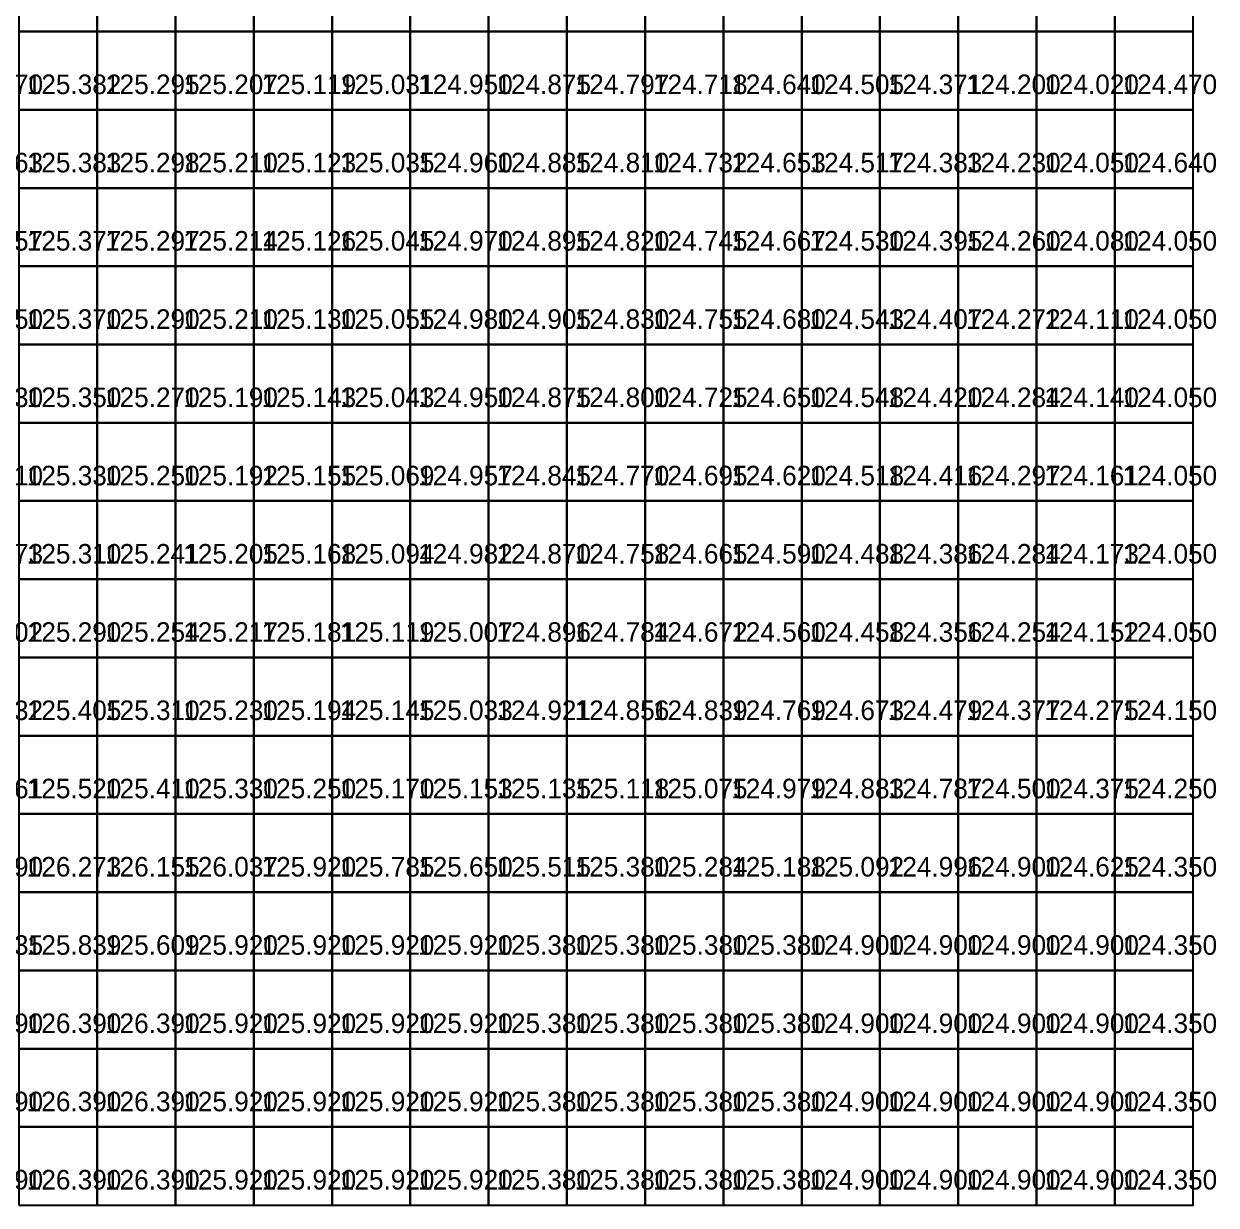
# Model space of a CAD drawing. Header units: metres. Extents: x 287857 to 287978, y 62957 to 63018.
# Drawn here: x 287962.99 to 287978.22, y 62956.83 to 62971.93 of the extents above; entities that cross this region are included whole.
import ezdxf

# ---------------------------------------------------------------- set-up
doc = ezdxf.new("R2010")
doc.units = ezdxf.units.M
for name, color, linetype, true_color in [('SURVEY-INTERP', 7, 'Continuous', 0x94a3b8), ('SURVEY-LEVEL-TXT', 7, 'Continuous', 0x4ade80), ('SURVEY-REAL', 7, 'Continuous', 0x4ade80)]:
    doc.layers.add(name, color=color, linetype=linetype, true_color=true_color)

msp = doc.modelspace()

# ---------------------------------------------------------------- linework, layer by layer
at = {"layer": 'SURVEY-INTERP'}
for points in [[(287962.925, 62971.831, 125.382), (287963.925, 62971.831, 125.382), (287963.925, 62972.831, 125.382), (287962.925, 62972.831, 125.382), (287962.925, 62971.831, 125.382)], [(287963.925, 62971.831, 125.293), (287964.925, 62971.831, 125.293), (287964.925, 62972.831, 125.293), (287963.925, 62972.831, 125.293), (287963.925, 62971.831, 125.293)], [(287964.925, 62971.831, 125.205), (287965.925, 62971.831, 125.205), (287965.925, 62972.831, 125.205), (287964.925, 62972.831, 125.205), (287964.925, 62971.831, 125.205)], [(287965.925, 62971.831, 125.117), (287966.925, 62971.831, 125.117), (287966.925, 62972.831, 125.117), (287965.925, 62972.831, 125.117), (287965.925, 62971.831, 125.117)], [(287966.925, 62971.831, 125.028), (287967.925, 62971.831, 125.028), (287967.925, 62972.831, 125.028), (287966.925, 62972.831, 125.028), (287966.925, 62971.831, 125.028)], [(287968.925, 62971.831, 124.865), (287969.925, 62971.831, 124.865), (287969.925, 62972.831, 124.865), (287968.925, 62972.831, 124.865), (287968.925, 62971.831, 124.865)], [(287969.925, 62971.831, 124.79), (287970.925, 62971.831, 124.79), (287970.925, 62972.831, 124.79), (287969.925, 62972.831, 124.79), (287969.925, 62971.831, 124.79)], [(287970.925, 62971.831, 124.701), (287971.925, 62971.831, 124.701), (287971.925, 62972.831, 124.701), (287970.925, 62972.831, 124.701), (287970.925, 62971.831, 124.701)], [(287971.925, 62971.831, 124.613), (287972.925, 62971.831, 124.613), (287972.925, 62972.831, 124.613), (287971.925, 62972.831, 124.613), (287971.925, 62971.831, 124.613)], [(287972.925, 62971.831, 124.494), (287973.925, 62971.831, 124.494), (287973.925, 62972.831, 124.494), (287972.925, 62972.831, 124.494), (287972.925, 62971.831, 124.494)], [(287973.925, 62971.831, 124.35), (287974.925, 62971.831, 124.35), (287974.925, 62972.831, 124.35), (287973.925, 62972.831, 124.35), (287973.925, 62971.831, 124.35)], [(287974.925, 62971.831, 124.17), (287975.925, 62971.831, 124.17), (287975.925, 62972.831, 124.17), (287974.925, 62972.831, 124.17), (287974.925, 62971.831, 124.17)], [(287975.925, 62971.831, 123.99), (287976.925, 62971.831, 123.99), (287976.925, 62972.831, 123.99), (287975.925, 62972.831, 123.99), (287975.925, 62971.831, 123.99)], [(287976.925, 62971.831, 124.47), (287977.925, 62971.831, 124.47), (287977.925, 62972.831, 124.47), (287976.925, 62972.831, 124.47), (287976.925, 62971.831, 124.47)], [(287962.925, 62970.831, 125.382), (287963.925, 62970.831, 125.382), (287963.925, 62971.831, 125.382), (287962.925, 62971.831, 125.382), (287962.925, 62970.831, 125.382)], [(287963.925, 62970.831, 125.295), (287964.925, 62970.831, 125.295), (287964.925, 62971.831, 125.295), (287963.925, 62971.831, 125.295), (287963.925, 62970.831, 125.295)], [(287964.925, 62970.831, 125.207), (287965.925, 62970.831, 125.207), (287965.925, 62971.831, 125.207), (287964.925, 62971.831, 125.207), (287964.925, 62970.831, 125.207)], [(287965.925, 62970.831, 125.119), (287966.925, 62970.831, 125.119), (287966.925, 62971.831, 125.119), (287965.925, 62971.831, 125.119), (287965.925, 62970.831, 125.119)], [(287966.925, 62970.831, 125.031), (287967.925, 62970.831, 125.031), (287967.925, 62971.831, 125.031), (287966.925, 62971.831, 125.031), (287966.925, 62970.831, 125.031)], [(287967.925, 62970.831, 124.95), (287968.925, 62970.831, 124.95), (287968.925, 62971.831, 124.95), (287967.925, 62971.831, 124.95), (287967.925, 62970.831, 124.95)], [(287968.925, 62970.831, 124.875), (287969.925, 62970.831, 124.875), (287969.925, 62971.831, 124.875), (287968.925, 62971.831, 124.875), (287968.925, 62970.831, 124.875)], [(287969.925, 62970.831, 124.797), (287970.925, 62970.831, 124.797), (287970.925, 62971.831, 124.797), (287969.925, 62971.831, 124.797), (287969.925, 62970.831, 124.797)], [(287970.925, 62970.831, 124.718), (287971.925, 62970.831, 124.718), (287971.925, 62971.831, 124.718), (287970.925, 62971.831, 124.718), (287970.925, 62970.831, 124.718)], [(287972.925, 62970.831, 124.505), (287973.925, 62970.831, 124.505), (287973.925, 62971.831, 124.505), (287972.925, 62971.831, 124.505), (287972.925, 62970.831, 124.505)], [(287973.925, 62970.831, 124.371), (287974.925, 62970.831, 124.371), (287974.925, 62971.831, 124.371), (287973.925, 62971.831, 124.371), (287973.925, 62970.831, 124.371)], [(287974.925, 62970.831, 124.2), (287975.925, 62970.831, 124.2), (287975.925, 62971.831, 124.2), (287974.925, 62971.831, 124.2), (287974.925, 62970.831, 124.2)], [(287975.925, 62970.831, 124.02), (287976.925, 62970.831, 124.02), (287976.925, 62971.831, 124.02), (287975.925, 62971.831, 124.02), (287975.925, 62970.831, 124.02)], [(287976.925, 62970.831, 124.47), (287977.925, 62970.831, 124.47), (287977.925, 62971.831, 124.47), (287976.925, 62971.831, 124.47), (287976.925, 62970.831, 124.47)], [(287962.925, 62969.831, 125.383), (287963.925, 62969.831, 125.383), (287963.925, 62970.831, 125.383), (287962.925, 62970.831, 125.383), (287962.925, 62969.831, 125.383)], [(287963.925, 62969.831, 125.298), (287964.925, 62969.831, 125.298), (287964.925, 62970.831, 125.298), (287963.925, 62970.831, 125.298), (287963.925, 62969.831, 125.298)], [(287964.925, 62969.831, 125.21), (287965.925, 62969.831, 125.21), (287965.925, 62970.831, 125.21), (287964.925, 62970.831, 125.21), (287964.925, 62969.831, 125.21)], [(287965.925, 62969.831, 125.123), (287966.925, 62969.831, 125.123), (287966.925, 62970.831, 125.123), (287965.925, 62970.831, 125.123), (287965.925, 62969.831, 125.123)], [(287966.925, 62969.831, 125.035), (287967.925, 62969.831, 125.035), (287967.925, 62970.831, 125.035), (287966.925, 62970.831, 125.035), (287966.925, 62969.831, 125.035)], [(287967.925, 62969.831, 124.96), (287968.925, 62969.831, 124.96), (287968.925, 62970.831, 124.96), (287967.925, 62970.831, 124.96), (287967.925, 62969.831, 124.96)], [(287968.925, 62969.831, 124.885), (287969.925, 62969.831, 124.885), (287969.925, 62970.831, 124.885), (287968.925, 62970.831, 124.885), (287968.925, 62969.831, 124.885)], [(287969.925, 62969.831, 124.81), (287970.925, 62969.831, 124.81), (287970.925, 62970.831, 124.81), (287969.925, 62970.831, 124.81), (287969.925, 62969.831, 124.81)], [(287970.925, 62969.831, 124.732), (287971.925, 62969.831, 124.732), (287971.925, 62970.831, 124.732), (287970.925, 62970.831, 124.732), (287970.925, 62969.831, 124.732)], [(287971.925, 62969.831, 124.653), (287972.925, 62969.831, 124.653), (287972.925, 62970.831, 124.653), (287971.925, 62970.831, 124.653), (287971.925, 62969.831, 124.653)], [(287972.925, 62969.831, 124.517), (287973.925, 62969.831, 124.517), (287973.925, 62970.831, 124.517), (287972.925, 62970.831, 124.517), (287972.925, 62969.831, 124.517)], [(287973.925, 62969.831, 124.383), (287974.925, 62969.831, 124.383), (287974.925, 62970.831, 124.383), (287973.925, 62970.831, 124.383), (287973.925, 62969.831, 124.383)], [(287974.925, 62969.831, 124.23), (287975.925, 62969.831, 124.23), (287975.925, 62970.831, 124.23), (287974.925, 62970.831, 124.23), (287974.925, 62969.831, 124.23)], [(287975.925, 62969.831, 124.05), (287976.925, 62969.831, 124.05), (287976.925, 62970.831, 124.05), (287975.925, 62970.831, 124.05), (287975.925, 62969.831, 124.05)], [(287976.925, 62969.831, 124.64), (287977.925, 62969.831, 124.64), (287977.925, 62970.831, 124.64), (287976.925, 62970.831, 124.64), (287976.925, 62969.831, 124.64)], [(287962.925, 62968.831, 125.377), (287963.925, 62968.831, 125.377), (287963.925, 62969.831, 125.377), (287962.925, 62969.831, 125.377), (287962.925, 62968.831, 125.377)], [(287963.925, 62968.831, 125.297), (287964.925, 62968.831, 125.297), (287964.925, 62969.831, 125.297), (287963.925, 62969.831, 125.297), (287963.925, 62968.831, 125.297)], [(287964.925, 62968.831, 125.214), (287965.925, 62968.831, 125.214), (287965.925, 62969.831, 125.214), (287964.925, 62969.831, 125.214), (287964.925, 62968.831, 125.214)], [(287965.925, 62968.831, 125.126), (287966.925, 62968.831, 125.126), (287966.925, 62969.831, 125.126), (287965.925, 62969.831, 125.126), (287965.925, 62968.831, 125.126)], [(287966.925, 62968.831, 125.045), (287967.925, 62968.831, 125.045), (287967.925, 62969.831, 125.045), (287966.925, 62969.831, 125.045), (287966.925, 62968.831, 125.045)], [(287967.925, 62968.831, 124.97), (287968.925, 62968.831, 124.97), (287968.925, 62969.831, 124.97), (287967.925, 62969.831, 124.97), (287967.925, 62968.831, 124.97)], [(287968.925, 62968.831, 124.895), (287969.925, 62968.831, 124.895), (287969.925, 62969.831, 124.895), (287968.925, 62969.831, 124.895), (287968.925, 62968.831, 124.895)], [(287969.925, 62968.831, 124.82), (287970.925, 62968.831, 124.82), (287970.925, 62969.831, 124.82), (287969.925, 62969.831, 124.82), (287969.925, 62968.831, 124.82)], [(287970.925, 62968.831, 124.745), (287971.925, 62968.831, 124.745), (287971.925, 62969.831, 124.745), (287970.925, 62969.831, 124.745), (287970.925, 62968.831, 124.745)], [(287971.925, 62968.831, 124.667), (287972.925, 62968.831, 124.667), (287972.925, 62969.831, 124.667), (287971.925, 62969.831, 124.667), (287971.925, 62968.831, 124.667)], [(287972.925, 62968.831, 124.53), (287973.925, 62968.831, 124.53), (287973.925, 62969.831, 124.53), (287972.925, 62969.831, 124.53), (287972.925, 62968.831, 124.53)], [(287973.925, 62968.831, 124.395), (287974.925, 62968.831, 124.395), (287974.925, 62969.831, 124.395), (287973.925, 62969.831, 124.395), (287973.925, 62968.831, 124.395)], [(287974.925, 62968.831, 124.26), (287975.925, 62968.831, 124.26), (287975.925, 62969.831, 124.26), (287974.925, 62969.831, 124.26), (287974.925, 62968.831, 124.26)], [(287975.925, 62968.831, 124.08), (287976.925, 62968.831, 124.08), (287976.925, 62969.831, 124.08), (287975.925, 62969.831, 124.08), (287975.925, 62968.831, 124.08)], [(287976.925, 62968.831, 124.05), (287977.925, 62968.831, 124.05), (287977.925, 62969.831, 124.05), (287976.925, 62969.831, 124.05), (287976.925, 62968.831, 124.05)], [(287962.925, 62967.831, 125.37), (287963.925, 62967.831, 125.37), (287963.925, 62968.831, 125.37), (287962.925, 62968.831, 125.37), (287962.925, 62967.831, 125.37)], [(287963.925, 62967.831, 125.29), (287964.925, 62967.831, 125.29), (287964.925, 62968.831, 125.29), (287963.925, 62968.831, 125.29), (287963.925, 62967.831, 125.29)], [(287964.925, 62967.831, 125.21), (287965.925, 62967.831, 125.21), (287965.925, 62968.831, 125.21), (287964.925, 62968.831, 125.21), (287964.925, 62967.831, 125.21)], [(287966.925, 62967.831, 125.055), (287967.925, 62967.831, 125.055), (287967.925, 62968.831, 125.055), (287966.925, 62968.831, 125.055), (287966.925, 62967.831, 125.055)], [(287967.925, 62967.831, 124.98), (287968.925, 62967.831, 124.98), (287968.925, 62968.831, 124.98), (287967.925, 62968.831, 124.98), (287967.925, 62967.831, 124.98)], [(287968.925, 62967.831, 124.905), (287969.925, 62967.831, 124.905), (287969.925, 62968.831, 124.905), (287968.925, 62968.831, 124.905), (287968.925, 62967.831, 124.905)], [(287969.925, 62967.831, 124.83), (287970.925, 62967.831, 124.83), (287970.925, 62968.831, 124.83), (287969.925, 62968.831, 124.83), (287969.925, 62967.831, 124.83)], [(287970.925, 62967.831, 124.755), (287971.925, 62967.831, 124.755), (287971.925, 62968.831, 124.755), (287970.925, 62968.831, 124.755), (287970.925, 62967.831, 124.755)], [(287972.925, 62967.831, 124.543), (287973.925, 62967.831, 124.543), (287973.925, 62968.831, 124.543), (287972.925, 62968.831, 124.543), (287972.925, 62967.831, 124.543)], [(287973.925, 62967.831, 124.407), (287974.925, 62967.831, 124.407), (287974.925, 62968.831, 124.407), (287973.925, 62968.831, 124.407), (287973.925, 62967.831, 124.407)], [(287974.925, 62967.831, 124.272), (287975.925, 62967.831, 124.272), (287975.925, 62968.831, 124.272), (287974.925, 62968.831, 124.272), (287974.925, 62967.831, 124.272)], [(287975.925, 62967.831, 124.11), (287976.925, 62967.831, 124.11), (287976.925, 62968.831, 124.11), (287975.925, 62968.831, 124.11), (287975.925, 62967.831, 124.11)], [(287976.925, 62967.831, 124.05), (287977.925, 62967.831, 124.05), (287977.925, 62968.831, 124.05), (287976.925, 62968.831, 124.05), (287976.925, 62967.831, 124.05)], [(287962.925, 62966.831, 125.35), (287963.925, 62966.831, 125.35), (287963.925, 62967.831, 125.35), (287962.925, 62967.831, 125.35), (287962.925, 62966.831, 125.35)], [(287963.925, 62966.831, 125.27), (287964.925, 62966.831, 125.27), (287964.925, 62967.831, 125.27), (287963.925, 62967.831, 125.27), (287963.925, 62966.831, 125.27)], [(287964.925, 62966.831, 125.19), (287965.925, 62966.831, 125.19), (287965.925, 62967.831, 125.19), (287964.925, 62967.831, 125.19), (287964.925, 62966.831, 125.19)], [(287965.925, 62966.831, 125.143), (287966.925, 62966.831, 125.143), (287966.925, 62967.831, 125.143), (287965.925, 62967.831, 125.143), (287965.925, 62966.831, 125.143)], [(287966.925, 62966.831, 125.043), (287967.925, 62966.831, 125.043), (287967.925, 62967.831, 125.043), (287966.925, 62967.831, 125.043), (287966.925, 62966.831, 125.043)], [(287967.925, 62966.831, 124.95), (287968.925, 62966.831, 124.95), (287968.925, 62967.831, 124.95), (287967.925, 62967.831, 124.95), (287967.925, 62966.831, 124.95)], [(287968.925, 62966.831, 124.875), (287969.925, 62966.831, 124.875), (287969.925, 62967.831, 124.875), (287968.925, 62967.831, 124.875), (287968.925, 62966.831, 124.875)], [(287969.925, 62966.831, 124.8), (287970.925, 62966.831, 124.8), (287970.925, 62967.831, 124.8), (287969.925, 62967.831, 124.8), (287969.925, 62966.831, 124.8)], [(287970.925, 62966.831, 124.725), (287971.925, 62966.831, 124.725), (287971.925, 62967.831, 124.725), (287970.925, 62967.831, 124.725), (287970.925, 62966.831, 124.725)], [(287971.925, 62966.831, 124.65), (287972.925, 62966.831, 124.65), (287972.925, 62967.831, 124.65), (287971.925, 62967.831, 124.65), (287971.925, 62966.831, 124.65)], [(287972.925, 62966.831, 124.548), (287973.925, 62966.831, 124.548), (287973.925, 62967.831, 124.548), (287972.925, 62967.831, 124.548), (287972.925, 62966.831, 124.548)], [(287973.925, 62966.831, 124.42), (287974.925, 62966.831, 124.42), (287974.925, 62967.831, 124.42), (287973.925, 62967.831, 124.42), (287973.925, 62966.831, 124.42)], [(287974.925, 62966.831, 124.284), (287975.925, 62966.831, 124.284), (287975.925, 62967.831, 124.284), (287974.925, 62967.831, 124.284), (287974.925, 62966.831, 124.284)], [(287975.925, 62966.831, 124.14), (287976.925, 62966.831, 124.14), (287976.925, 62967.831, 124.14), (287975.925, 62967.831, 124.14), (287975.925, 62966.831, 124.14)], [(287976.925, 62966.831, 124.05), (287977.925, 62966.831, 124.05), (287977.925, 62967.831, 124.05), (287976.925, 62967.831, 124.05), (287976.925, 62966.831, 124.05)], [(287962.925, 62965.831, 125.33), (287963.925, 62965.831, 125.33), (287963.925, 62966.831, 125.33), (287962.925, 62966.831, 125.33), (287962.925, 62965.831, 125.33)], [(287963.925, 62965.831, 125.25), (287964.925, 62965.831, 125.25), (287964.925, 62966.831, 125.25), (287963.925, 62966.831, 125.25), (287963.925, 62965.831, 125.25)], [(287964.925, 62965.831, 125.192), (287965.925, 62965.831, 125.192), (287965.925, 62966.831, 125.192), (287964.925, 62966.831, 125.192), (287964.925, 62965.831, 125.192)], [(287965.925, 62965.831, 125.155), (287966.925, 62965.831, 125.155), (287966.925, 62966.831, 125.155), (287965.925, 62966.831, 125.155), (287965.925, 62965.831, 125.155)], [(287966.925, 62965.831, 125.069), (287967.925, 62965.831, 125.069), (287967.925, 62966.831, 125.069), (287966.925, 62966.831, 125.069), (287966.925, 62965.831, 125.069)], [(287967.925, 62965.831, 124.957), (287968.925, 62965.831, 124.957), (287968.925, 62966.831, 124.957), (287967.925, 62966.831, 124.957), (287967.925, 62965.831, 124.957)], [(287968.925, 62965.831, 124.845), (287969.925, 62965.831, 124.845), (287969.925, 62966.831, 124.845), (287968.925, 62966.831, 124.845), (287968.925, 62965.831, 124.845)], [(287969.925, 62965.831, 124.77), (287970.925, 62965.831, 124.77), (287970.925, 62966.831, 124.77), (287969.925, 62966.831, 124.77), (287969.925, 62965.831, 124.77)], [(287970.925, 62965.831, 124.695), (287971.925, 62965.831, 124.695), (287971.925, 62966.831, 124.695), (287970.925, 62966.831, 124.695), (287970.925, 62965.831, 124.695)], [(287971.925, 62965.831, 124.62), (287972.925, 62965.831, 124.62), (287972.925, 62966.831, 124.62), (287971.925, 62966.831, 124.62), (287971.925, 62965.831, 124.62)], [(287972.925, 62965.831, 124.518), (287973.925, 62965.831, 124.518), (287973.925, 62966.831, 124.518), (287972.925, 62966.831, 124.518), (287972.925, 62965.831, 124.518)], [(287973.925, 62965.831, 124.416), (287974.925, 62965.831, 124.416), (287974.925, 62966.831, 124.416), (287973.925, 62966.831, 124.416), (287973.925, 62965.831, 124.416)], [(287974.925, 62965.831, 124.297), (287975.925, 62965.831, 124.297), (287975.925, 62966.831, 124.297), (287974.925, 62966.831, 124.297), (287974.925, 62965.831, 124.297)], [(287975.925, 62965.831, 124.161), (287976.925, 62965.831, 124.161), (287976.925, 62966.831, 124.161), (287975.925, 62966.831, 124.161), (287975.925, 62965.831, 124.161)], [(287976.925, 62965.831, 124.05), (287977.925, 62965.831, 124.05), (287977.925, 62966.831, 124.05), (287976.925, 62966.831, 124.05), (287976.925, 62965.831, 124.05)], [(287962.925, 62964.831, 125.31), (287963.925, 62964.831, 125.31), (287963.925, 62965.831, 125.31), (287962.925, 62965.831, 125.31), (287962.925, 62964.831, 125.31)], [(287963.925, 62964.831, 125.241), (287964.925, 62964.831, 125.241), (287964.925, 62965.831, 125.241), (287963.925, 62965.831, 125.241), (287963.925, 62964.831, 125.241)], [(287964.925, 62964.831, 125.205), (287965.925, 62964.831, 125.205), (287965.925, 62965.831, 125.205), (287964.925, 62965.831, 125.205), (287964.925, 62964.831, 125.205)], [(287965.925, 62964.831, 125.168), (287966.925, 62964.831, 125.168), (287966.925, 62965.831, 125.168), (287965.925, 62965.831, 125.168), (287965.925, 62964.831, 125.168)], [(287966.925, 62964.831, 125.094), (287967.925, 62964.831, 125.094), (287967.925, 62965.831, 125.094), (287966.925, 62965.831, 125.094), (287966.925, 62964.831, 125.094)], [(287967.925, 62964.831, 124.982), (287968.925, 62964.831, 124.982), (287968.925, 62965.831, 124.982), (287967.925, 62965.831, 124.982), (287967.925, 62964.831, 124.982)], [(287968.925, 62964.831, 124.87), (287969.925, 62964.831, 124.87), (287969.925, 62965.831, 124.87), (287968.925, 62965.831, 124.87), (287968.925, 62964.831, 124.87)], [(287969.925, 62964.831, 124.758), (287970.925, 62964.831, 124.758), (287970.925, 62965.831, 124.758), (287969.925, 62965.831, 124.758), (287969.925, 62964.831, 124.758)], [(287970.925, 62964.831, 124.665), (287971.925, 62964.831, 124.665), (287971.925, 62965.831, 124.665), (287970.925, 62965.831, 124.665), (287970.925, 62964.831, 124.665)], [(287971.925, 62964.831, 124.59), (287972.925, 62964.831, 124.59), (287972.925, 62965.831, 124.59), (287971.925, 62965.831, 124.59), (287971.925, 62964.831, 124.59)], [(287972.925, 62964.831, 124.488), (287973.925, 62964.831, 124.488), (287973.925, 62965.831, 124.488), (287972.925, 62965.831, 124.488), (287972.925, 62964.831, 124.488)], [(287973.925, 62964.831, 124.386), (287974.925, 62964.831, 124.386), (287974.925, 62965.831, 124.386), (287973.925, 62965.831, 124.386), (287973.925, 62964.831, 124.386)], [(287974.925, 62964.831, 124.284), (287975.925, 62964.831, 124.284), (287975.925, 62965.831, 124.284), (287974.925, 62965.831, 124.284), (287974.925, 62964.831, 124.284)], [(287975.925, 62964.831, 124.173), (287976.925, 62964.831, 124.173), (287976.925, 62965.831, 124.173), (287975.925, 62965.831, 124.173), (287975.925, 62964.831, 124.173)], [(287976.925, 62964.831, 124.05), (287977.925, 62964.831, 124.05), (287977.925, 62965.831, 124.05), (287976.925, 62965.831, 124.05), (287976.925, 62964.831, 124.05)], [(287963.925, 62963.831, 125.254), (287964.925, 62963.831, 125.254), (287964.925, 62964.831, 125.254), (287963.925, 62964.831, 125.254), (287963.925, 62963.831, 125.254)], [(287964.925, 62963.831, 125.217), (287965.925, 62963.831, 125.217), (287965.925, 62964.831, 125.217), (287964.925, 62964.831, 125.217), (287964.925, 62963.831, 125.217)], [(287965.925, 62963.831, 125.181), (287966.925, 62963.831, 125.181), (287966.925, 62964.831, 125.181), (287965.925, 62964.831, 125.181), (287965.925, 62963.831, 125.181)], [(287966.925, 62963.831, 125.119), (287967.925, 62963.831, 125.119), (287967.925, 62964.831, 125.119), (287966.925, 62964.831, 125.119), (287966.925, 62963.831, 125.119)], [(287967.925, 62963.831, 125.007), (287968.925, 62963.831, 125.007), (287968.925, 62964.831, 125.007), (287967.925, 62964.831, 125.007), (287967.925, 62963.831, 125.007)], [(287968.925, 62963.831, 124.896), (287969.925, 62963.831, 124.896), (287969.925, 62964.831, 124.896), (287968.925, 62964.831, 124.896), (287968.925, 62963.831, 124.896)], [(287969.925, 62963.831, 124.784), (287970.925, 62963.831, 124.784), (287970.925, 62964.831, 124.784), (287969.925, 62964.831, 124.784), (287969.925, 62963.831, 124.784)], [(287970.925, 62963.831, 124.672), (287971.925, 62963.831, 124.672), (287971.925, 62964.831, 124.672), (287970.925, 62964.831, 124.672), (287970.925, 62963.831, 124.672)], [(287972.925, 62963.831, 124.458), (287973.925, 62963.831, 124.458), (287973.925, 62964.831, 124.458), (287972.925, 62964.831, 124.458), (287972.925, 62963.831, 124.458)], [(287973.925, 62963.831, 124.356), (287974.925, 62963.831, 124.356), (287974.925, 62964.831, 124.356), (287973.925, 62964.831, 124.356), (287973.925, 62963.831, 124.356)], [(287974.925, 62963.831, 124.254), (287975.925, 62963.831, 124.254), (287975.925, 62964.831, 124.254), (287974.925, 62964.831, 124.254), (287974.925, 62963.831, 124.254)], [(287975.925, 62963.831, 124.152), (287976.925, 62963.831, 124.152), (287976.925, 62964.831, 124.152), (287975.925, 62964.831, 124.152), (287975.925, 62963.831, 124.152)], [(287962.925, 62962.831, 125.405), (287963.925, 62962.831, 125.405), (287963.925, 62963.831, 125.405), (287962.925, 62963.831, 125.405), (287962.925, 62962.831, 125.405)], [(287963.925, 62962.831, 125.31), (287964.925, 62962.831, 125.31), (287964.925, 62963.831, 125.31), (287963.925, 62963.831, 125.31), (287963.925, 62962.831, 125.31)], [(287964.925, 62962.831, 125.23), (287965.925, 62962.831, 125.23), (287965.925, 62963.831, 125.23), (287964.925, 62963.831, 125.23), (287964.925, 62962.831, 125.23)], [(287965.925, 62962.831, 125.194), (287966.925, 62962.831, 125.194), (287966.925, 62963.831, 125.194), (287965.925, 62963.831, 125.194), (287965.925, 62962.831, 125.194)], [(287966.925, 62962.831, 125.145), (287967.925, 62962.831, 125.145), (287967.925, 62963.831, 125.145), (287966.925, 62963.831, 125.145), (287966.925, 62962.831, 125.145)], [(287967.925, 62962.831, 125.033), (287968.925, 62962.831, 125.033), (287968.925, 62963.831, 125.033), (287967.925, 62963.831, 125.033), (287967.925, 62962.831, 125.033)], [(287968.925, 62962.831, 124.921), (287969.925, 62962.831, 124.921), (287969.925, 62963.831, 124.921), (287968.925, 62963.831, 124.921), (287968.925, 62962.831, 124.921)], [(287969.925, 62962.831, 124.856), (287970.925, 62962.831, 124.856), (287970.925, 62963.831, 124.856), (287969.925, 62963.831, 124.856), (287969.925, 62962.831, 124.856)], [(287970.925, 62962.831, 124.839), (287971.925, 62962.831, 124.839), (287971.925, 62963.831, 124.839), (287970.925, 62963.831, 124.839), (287970.925, 62962.831, 124.839)], [(287971.925, 62962.831, 124.769), (287972.925, 62962.831, 124.769), (287972.925, 62963.831, 124.769), (287971.925, 62963.831, 124.769), (287971.925, 62962.831, 124.769)], [(287972.925, 62962.831, 124.673), (287973.925, 62962.831, 124.673), (287973.925, 62963.831, 124.673), (287972.925, 62963.831, 124.673), (287972.925, 62962.831, 124.673)], [(287973.925, 62962.831, 124.479), (287974.925, 62962.831, 124.479), (287974.925, 62963.831, 124.479), (287973.925, 62963.831, 124.479), (287973.925, 62962.831, 124.479)], [(287974.925, 62962.831, 124.377), (287975.925, 62962.831, 124.377), (287975.925, 62963.831, 124.377), (287974.925, 62963.831, 124.377), (287974.925, 62962.831, 124.377)], [(287975.925, 62962.831, 124.275), (287976.925, 62962.831, 124.275), (287976.925, 62963.831, 124.275), (287975.925, 62963.831, 124.275), (287975.925, 62962.831, 124.275)], [(287976.925, 62962.831, 124.15), (287977.925, 62962.831, 124.15), (287977.925, 62963.831, 124.15), (287976.925, 62963.831, 124.15), (287976.925, 62962.831, 124.15)], [(287964.925, 62961.831, 125.33), (287965.925, 62961.831, 125.33), (287965.925, 62962.831, 125.33), (287964.925, 62962.831, 125.33), (287964.925, 62961.831, 125.33)], [(287965.925, 62961.831, 125.25), (287966.925, 62961.831, 125.25), (287966.925, 62962.831, 125.25), (287965.925, 62962.831, 125.25), (287965.925, 62961.831, 125.25)], [(287967.925, 62961.831, 125.153), (287968.925, 62961.831, 125.153), (287968.925, 62962.831, 125.153), (287967.925, 62962.831, 125.153), (287967.925, 62961.831, 125.153)], [(287968.925, 62961.831, 125.135), (287969.925, 62961.831, 125.135), (287969.925, 62962.831, 125.135), (287968.925, 62962.831, 125.135), (287968.925, 62961.831, 125.135)], [(287969.925, 62961.831, 125.118), (287970.925, 62961.831, 125.118), (287970.925, 62962.831, 125.118), (287969.925, 62962.831, 125.118), (287969.925, 62961.831, 125.118)], [(287970.925, 62961.831, 125.075), (287971.925, 62961.831, 125.075), (287971.925, 62962.831, 125.075), (287970.925, 62962.831, 125.075), (287970.925, 62961.831, 125.075)], [(287971.925, 62961.831, 124.979), (287972.925, 62961.831, 124.979), (287972.925, 62962.831, 124.979), (287971.925, 62962.831, 124.979), (287971.925, 62961.831, 124.979)], [(287972.925, 62961.831, 124.883), (287973.925, 62961.831, 124.883), (287973.925, 62962.831, 124.883), (287972.925, 62962.831, 124.883), (287972.925, 62961.831, 124.883)], [(287973.925, 62961.831, 124.787), (287974.925, 62961.831, 124.787), (287974.925, 62962.831, 124.787), (287973.925, 62962.831, 124.787), (287973.925, 62961.831, 124.787)], [(287975.925, 62961.831, 124.375), (287976.925, 62961.831, 124.375), (287976.925, 62962.831, 124.375), (287975.925, 62962.831, 124.375), (287975.925, 62961.831, 124.375)], [(287976.925, 62961.831, 124.25), (287977.925, 62961.831, 124.25), (287977.925, 62962.831, 124.25), (287976.925, 62962.831, 124.25), (287976.925, 62961.831, 124.25)], [(287962.925, 62960.831, 126.273), (287963.925, 62960.831, 126.273), (287963.925, 62961.831, 126.273), (287962.925, 62961.831, 126.273), (287962.925, 62960.831, 126.273)], [(287963.925, 62960.831, 126.155), (287964.925, 62960.831, 126.155), (287964.925, 62961.831, 126.155), (287963.925, 62961.831, 126.155), (287963.925, 62960.831, 126.155)], [(287964.925, 62960.831, 126.037), (287965.925, 62960.831, 126.037), (287965.925, 62961.831, 126.037), (287964.925, 62961.831, 126.037), (287964.925, 62960.831, 126.037)], [(287966.925, 62960.831, 125.785), (287967.925, 62960.831, 125.785), (287967.925, 62961.831, 125.785), (287966.925, 62961.831, 125.785), (287966.925, 62960.831, 125.785)], [(287967.925, 62960.831, 125.65), (287968.925, 62960.831, 125.65), (287968.925, 62961.831, 125.65), (287967.925, 62961.831, 125.65), (287967.925, 62960.831, 125.65)], [(287968.925, 62960.831, 125.515), (287969.925, 62960.831, 125.515), (287969.925, 62961.831, 125.515), (287968.925, 62961.831, 125.515), (287968.925, 62960.831, 125.515)], [(287970.925, 62960.831, 125.284), (287971.925, 62960.831, 125.284), (287971.925, 62961.831, 125.284), (287970.925, 62961.831, 125.284), (287970.925, 62960.831, 125.284)], [(287971.925, 62960.831, 125.188), (287972.925, 62960.831, 125.188), (287972.925, 62961.831, 125.188), (287971.925, 62961.831, 125.188), (287971.925, 62960.831, 125.188)], [(287972.925, 62960.831, 125.092), (287973.925, 62960.831, 125.092), (287973.925, 62961.831, 125.092), (287972.925, 62961.831, 125.092), (287972.925, 62960.831, 125.092)], [(287973.925, 62960.831, 124.996), (287974.925, 62960.831, 124.996), (287974.925, 62961.831, 124.996), (287973.925, 62961.831, 124.996), (287973.925, 62960.831, 124.996)], [(287975.925, 62960.831, 124.625), (287976.925, 62960.831, 124.625), (287976.925, 62961.831, 124.625), (287975.925, 62961.831, 124.625), (287975.925, 62960.831, 124.625)], [(287962.925, 62959.831, 125.839), (287963.925, 62959.831, 125.839), (287963.925, 62960.831, 125.839), (287962.925, 62960.831, 125.839), (287962.925, 62959.831, 125.839)], [(287963.925, 62959.831, 125.609), (287964.925, 62959.831, 125.609), (287964.925, 62960.831, 125.609), (287963.925, 62960.831, 125.609), (287963.925, 62959.831, 125.609)], [(287964.925, 62959.831, 125.92), (287965.925, 62959.831, 125.92), (287965.925, 62960.831, 125.92), (287964.925, 62960.831, 125.92), (287964.925, 62959.831, 125.92)], [(287965.925, 62959.831, 125.92), (287966.925, 62959.831, 125.92), (287966.925, 62960.831, 125.92), (287965.925, 62960.831, 125.92), (287965.925, 62959.831, 125.92)], [(287966.925, 62959.831, 125.92), (287967.925, 62959.831, 125.92), (287967.925, 62960.831, 125.92), (287966.925, 62960.831, 125.92), (287966.925, 62959.831, 125.92)], [(287967.925, 62959.831, 125.92), (287968.925, 62959.831, 125.92), (287968.925, 62960.831, 125.92), (287967.925, 62960.831, 125.92), (287967.925, 62959.831, 125.92)], [(287968.925, 62959.831, 125.38), (287969.925, 62959.831, 125.38), (287969.925, 62960.831, 125.38), (287968.925, 62960.831, 125.38), (287968.925, 62959.831, 125.38)], [(287969.925, 62959.831, 125.38), (287970.925, 62959.831, 125.38), (287970.925, 62960.831, 125.38), (287969.925, 62960.831, 125.38), (287969.925, 62959.831, 125.38)], [(287970.925, 62959.831, 125.38), (287971.925, 62959.831, 125.38), (287971.925, 62960.831, 125.38), (287970.925, 62960.831, 125.38), (287970.925, 62959.831, 125.38)], [(287971.925, 62959.831, 125.38), (287972.925, 62959.831, 125.38), (287972.925, 62960.831, 125.38), (287971.925, 62960.831, 125.38), (287971.925, 62959.831, 125.38)], [(287972.925, 62959.831, 124.9), (287973.925, 62959.831, 124.9), (287973.925, 62960.831, 124.9), (287972.925, 62960.831, 124.9), (287972.925, 62959.831, 124.9)], [(287973.925, 62959.831, 124.9), (287974.925, 62959.831, 124.9), (287974.925, 62960.831, 124.9), (287973.925, 62960.831, 124.9), (287973.925, 62959.831, 124.9)], [(287974.925, 62959.831, 124.9), (287975.925, 62959.831, 124.9), (287975.925, 62960.831, 124.9), (287974.925, 62960.831, 124.9), (287974.925, 62959.831, 124.9)], [(287975.925, 62959.831, 124.9), (287976.925, 62959.831, 124.9), (287976.925, 62960.831, 124.9), (287975.925, 62960.831, 124.9), (287975.925, 62959.831, 124.9)], [(287976.925, 62959.831, 124.35), (287977.925, 62959.831, 124.35), (287977.925, 62960.831, 124.35), (287976.925, 62960.831, 124.35), (287976.925, 62959.831, 124.35)], [(287962.925, 62958.831, 126.39), (287963.925, 62958.831, 126.39), (287963.925, 62959.831, 126.39), (287962.925, 62959.831, 126.39), (287962.925, 62958.831, 126.39)], [(287963.925, 62958.831, 126.39), (287964.925, 62958.831, 126.39), (287964.925, 62959.831, 126.39), (287963.925, 62959.831, 126.39), (287963.925, 62958.831, 126.39)], [(287964.925, 62958.831, 125.92), (287965.925, 62958.831, 125.92), (287965.925, 62959.831, 125.92), (287964.925, 62959.831, 125.92), (287964.925, 62958.831, 125.92)], [(287965.925, 62958.831, 125.92), (287966.925, 62958.831, 125.92), (287966.925, 62959.831, 125.92), (287965.925, 62959.831, 125.92), (287965.925, 62958.831, 125.92)], [(287966.925, 62958.831, 125.92), (287967.925, 62958.831, 125.92), (287967.925, 62959.831, 125.92), (287966.925, 62959.831, 125.92), (287966.925, 62958.831, 125.92)], [(287967.925, 62958.831, 125.92), (287968.925, 62958.831, 125.92), (287968.925, 62959.831, 125.92), (287967.925, 62959.831, 125.92), (287967.925, 62958.831, 125.92)], [(287968.925, 62958.831, 125.38), (287969.925, 62958.831, 125.38), (287969.925, 62959.831, 125.38), (287968.925, 62959.831, 125.38), (287968.925, 62958.831, 125.38)], [(287969.925, 62958.831, 125.38), (287970.925, 62958.831, 125.38), (287970.925, 62959.831, 125.38), (287969.925, 62959.831, 125.38), (287969.925, 62958.831, 125.38)], [(287970.925, 62958.831, 125.38), (287971.925, 62958.831, 125.38), (287971.925, 62959.831, 125.38), (287970.925, 62959.831, 125.38), (287970.925, 62958.831, 125.38)], [(287971.925, 62958.831, 125.38), (287972.925, 62958.831, 125.38), (287972.925, 62959.831, 125.38), (287971.925, 62959.831, 125.38), (287971.925, 62958.831, 125.38)], [(287972.925, 62958.831, 124.9), (287973.925, 62958.831, 124.9), (287973.925, 62959.831, 124.9), (287972.925, 62959.831, 124.9), (287972.925, 62958.831, 124.9)], [(287973.925, 62958.831, 124.9), (287974.925, 62958.831, 124.9), (287974.925, 62959.831, 124.9), (287973.925, 62959.831, 124.9), (287973.925, 62958.831, 124.9)], [(287974.925, 62958.831, 124.9), (287975.925, 62958.831, 124.9), (287975.925, 62959.831, 124.9), (287974.925, 62959.831, 124.9), (287974.925, 62958.831, 124.9)], [(287975.925, 62958.831, 124.9), (287976.925, 62958.831, 124.9), (287976.925, 62959.831, 124.9), (287975.925, 62959.831, 124.9), (287975.925, 62958.831, 124.9)], [(287976.925, 62958.831, 124.35), (287977.925, 62958.831, 124.35), (287977.925, 62959.831, 124.35), (287976.925, 62959.831, 124.35), (287976.925, 62958.831, 124.35)], [(287962.925, 62957.831, 126.39), (287963.925, 62957.831, 126.39), (287963.925, 62958.831, 126.39), (287962.925, 62958.831, 126.39), (287962.925, 62957.831, 126.39)], [(287963.925, 62957.831, 126.39), (287964.925, 62957.831, 126.39), (287964.925, 62958.831, 126.39), (287963.925, 62958.831, 126.39), (287963.925, 62957.831, 126.39)], [(287964.925, 62957.831, 125.92), (287965.925, 62957.831, 125.92), (287965.925, 62958.831, 125.92), (287964.925, 62958.831, 125.92), (287964.925, 62957.831, 125.92)], [(287965.925, 62957.831, 125.92), (287966.925, 62957.831, 125.92), (287966.925, 62958.831, 125.92), (287965.925, 62958.831, 125.92), (287965.925, 62957.831, 125.92)], [(287966.925, 62957.831, 125.92), (287967.925, 62957.831, 125.92), (287967.925, 62958.831, 125.92), (287966.925, 62958.831, 125.92), (287966.925, 62957.831, 125.92)], [(287967.925, 62957.831, 125.92), (287968.925, 62957.831, 125.92), (287968.925, 62958.831, 125.92), (287967.925, 62958.831, 125.92), (287967.925, 62957.831, 125.92)], [(287968.925, 62957.831, 125.38), (287969.925, 62957.831, 125.38), (287969.925, 62958.831, 125.38), (287968.925, 62958.831, 125.38), (287968.925, 62957.831, 125.38)], [(287969.925, 62957.831, 125.38), (287970.925, 62957.831, 125.38), (287970.925, 62958.831, 125.38), (287969.925, 62958.831, 125.38), (287969.925, 62957.831, 125.38)], [(287970.925, 62957.831, 125.38), (287971.925, 62957.831, 125.38), (287971.925, 62958.831, 125.38), (287970.925, 62958.831, 125.38), (287970.925, 62957.831, 125.38)], [(287971.925, 62957.831, 125.38), (287972.925, 62957.831, 125.38), (287972.925, 62958.831, 125.38), (287971.925, 62958.831, 125.38), (287971.925, 62957.831, 125.38)], [(287972.925, 62957.831, 124.9), (287973.925, 62957.831, 124.9), (287973.925, 62958.831, 124.9), (287972.925, 62958.831, 124.9), (287972.925, 62957.831, 124.9)], [(287973.925, 62957.831, 124.9), (287974.925, 62957.831, 124.9), (287974.925, 62958.831, 124.9), (287973.925, 62958.831, 124.9), (287973.925, 62957.831, 124.9)], [(287974.925, 62957.831, 124.9), (287975.925, 62957.831, 124.9), (287975.925, 62958.831, 124.9), (287974.925, 62958.831, 124.9), (287974.925, 62957.831, 124.9)], [(287975.925, 62957.831, 124.9), (287976.925, 62957.831, 124.9), (287976.925, 62958.831, 124.9), (287975.925, 62958.831, 124.9), (287975.925, 62957.831, 124.9)], [(287976.925, 62957.831, 124.35), (287977.925, 62957.831, 124.35), (287977.925, 62958.831, 124.35), (287976.925, 62958.831, 124.35), (287976.925, 62957.831, 124.35)], [(287962.925, 62956.831, 126.39), (287963.925, 62956.831, 126.39), (287963.925, 62957.831, 126.39), (287962.925, 62957.831, 126.39), (287962.925, 62956.831, 126.39)], [(287963.925, 62956.831, 126.39), (287964.925, 62956.831, 126.39), (287964.925, 62957.831, 126.39), (287963.925, 62957.831, 126.39), (287963.925, 62956.831, 126.39)], [(287964.925, 62956.831, 125.92), (287965.925, 62956.831, 125.92), (287965.925, 62957.831, 125.92), (287964.925, 62957.831, 125.92), (287964.925, 62956.831, 125.92)], [(287965.925, 62956.831, 125.92), (287966.925, 62956.831, 125.92), (287966.925, 62957.831, 125.92), (287965.925, 62957.831, 125.92), (287965.925, 62956.831, 125.92)], [(287966.925, 62956.831, 125.92), (287967.925, 62956.831, 125.92), (287967.925, 62957.831, 125.92), (287966.925, 62957.831, 125.92), (287966.925, 62956.831, 125.92)], [(287967.925, 62956.831, 125.92), (287968.925, 62956.831, 125.92), (287968.925, 62957.831, 125.92), (287967.925, 62957.831, 125.92), (287967.925, 62956.831, 125.92)], [(287968.925, 62956.831, 125.38), (287969.925, 62956.831, 125.38), (287969.925, 62957.831, 125.38), (287968.925, 62957.831, 125.38), (287968.925, 62956.831, 125.38)], [(287969.925, 62956.831, 125.38), (287970.925, 62956.831, 125.38), (287970.925, 62957.831, 125.38), (287969.925, 62957.831, 125.38), (287969.925, 62956.831, 125.38)], [(287970.925, 62956.831, 125.38), (287971.925, 62956.831, 125.38), (287971.925, 62957.831, 125.38), (287970.925, 62957.831, 125.38), (287970.925, 62956.831, 125.38)], [(287971.925, 62956.831, 125.38), (287972.925, 62956.831, 125.38), (287972.925, 62957.831, 125.38), (287971.925, 62957.831, 125.38), (287971.925, 62956.831, 125.38)], [(287972.925, 62956.831, 124.9), (287973.925, 62956.831, 124.9), (287973.925, 62957.831, 124.9), (287972.925, 62957.831, 124.9), (287972.925, 62956.831, 124.9)], [(287973.925, 62956.831, 124.9), (287974.925, 62956.831, 124.9), (287974.925, 62957.831, 124.9), (287973.925, 62957.831, 124.9), (287973.925, 62956.831, 124.9)], [(287974.925, 62956.831, 124.9), (287975.925, 62956.831, 124.9), (287975.925, 62957.831, 124.9), (287974.925, 62957.831, 124.9), (287974.925, 62956.831, 124.9)], [(287975.925, 62956.831, 124.9), (287976.925, 62956.831, 124.9), (287976.925, 62957.831, 124.9), (287975.925, 62957.831, 124.9), (287975.925, 62956.831, 124.9)], [(287976.925, 62956.831, 124.35), (287977.925, 62956.831, 124.35), (287977.925, 62957.831, 124.35), (287976.925, 62957.831, 124.35), (287976.925, 62956.831, 124.35)]]:
    msp.add_polyline3d(points, dxfattribs=at)
at = {"layer": 'SURVEY-REAL'}
for points in [[(287967.925, 62971.831, 124.94), (287968.925, 62971.831, 124.94), (287968.925, 62972.831, 124.94), (287967.925, 62972.831, 124.94), (287967.925, 62971.831, 124.94)], [(287971.925, 62970.831, 124.64), (287972.925, 62970.831, 124.64), (287972.925, 62971.831, 124.64), (287971.925, 62971.831, 124.64), (287971.925, 62970.831, 124.64)], [(287965.925, 62967.831, 125.13), (287966.925, 62967.831, 125.13), (287966.925, 62968.831, 125.13), (287965.925, 62968.831, 125.13), (287965.925, 62967.831, 125.13)], [(287971.925, 62967.831, 124.68), (287972.925, 62967.831, 124.68), (287972.925, 62968.831, 124.68), (287971.925, 62968.831, 124.68), (287971.925, 62967.831, 124.68)], [(287962.925, 62963.831, 125.29), (287963.925, 62963.831, 125.29), (287963.925, 62964.831, 125.29), (287962.925, 62964.831, 125.29), (287962.925, 62963.831, 125.29)], [(287971.925, 62963.831, 124.56), (287972.925, 62963.831, 124.56), (287972.925, 62964.831, 124.56), (287971.925, 62964.831, 124.56), (287971.925, 62963.831, 124.56)], [(287976.925, 62963.831, 124.05), (287977.925, 62963.831, 124.05), (287977.925, 62964.831, 124.05), (287976.925, 62964.831, 124.05), (287976.925, 62963.831, 124.05)], [(287962.925, 62961.831, 125.52), (287963.925, 62961.831, 125.52), (287963.925, 62962.831, 125.52), (287962.925, 62962.831, 125.52), (287962.925, 62961.831, 125.52)], [(287963.925, 62961.831, 125.41), (287964.925, 62961.831, 125.41), (287964.925, 62962.831, 125.41), (287963.925, 62962.831, 125.41), (287963.925, 62961.831, 125.41)], [(287966.925, 62961.831, 125.17), (287967.925, 62961.831, 125.17), (287967.925, 62962.831, 125.17), (287966.925, 62962.831, 125.17), (287966.925, 62961.831, 125.17)], [(287974.925, 62961.831, 124.5), (287975.925, 62961.831, 124.5), (287975.925, 62962.831, 124.5), (287974.925, 62962.831, 124.5), (287974.925, 62961.831, 124.5)], [(287965.925, 62960.831, 125.92), (287966.925, 62960.831, 125.92), (287966.925, 62961.831, 125.92), (287965.925, 62961.831, 125.92), (287965.925, 62960.831, 125.92)], [(287969.925, 62960.831, 125.38), (287970.925, 62960.831, 125.38), (287970.925, 62961.831, 125.38), (287969.925, 62961.831, 125.38), (287969.925, 62960.831, 125.38)], [(287974.925, 62960.831, 124.9), (287975.925, 62960.831, 124.9), (287975.925, 62961.831, 124.9), (287974.925, 62961.831, 124.9), (287974.925, 62960.831, 124.9)], [(287976.925, 62960.831, 124.35), (287977.925, 62960.831, 124.35), (287977.925, 62961.831, 124.35), (287976.925, 62961.831, 124.35), (287976.925, 62960.831, 124.35)]]:
    msp.add_polyline3d(points, dxfattribs=at)

# ---------------------------------------------------------------- texts
at = {"layer": 'SURVEY-LEVEL-TXT'}
for s, p in [('125.470', (287962.025, 62971.031, 125.47)), ('125.382', (287963.025, 62971.031, 125.382)), ('125.295', (287964.025, 62971.031, 125.295)), ('125.207', (287965.025, 62971.031, 125.207)), ('125.119', (287966.025, 62971.031, 125.119)), ('125.031', (287967.025, 62971.031, 125.031)), ('124.950', (287968.025, 62971.031, 124.95)), ('124.875', (287969.025, 62971.031, 124.875)), ('124.797', (287970.025, 62971.031, 124.797)), ('124.718', (287971.025, 62971.031, 124.718)), ('124.640', (287972.025, 62971.031, 124.64)), ('124.505', (287973.025, 62971.031, 124.505)), ('124.371', (287974.025, 62971.031, 124.371)), ('124.200', (287975.025, 62971.031, 124.2)), ('124.020', (287976.025, 62971.031, 124.02)), ('124.470', (287977.025, 62971.031, 124.47)), ('125.463', (287962.025, 62970.031, 125.463)), ('125.383', (287963.025, 62970.031, 125.383)), ('125.298', (287964.025, 62970.031, 125.298)), ('125.210', (287965.025, 62970.031, 125.21)), ('125.123', (287966.025, 62970.031, 125.123)), ('125.035', (287967.025, 62970.031, 125.035)), ('124.960', (287968.025, 62970.031, 124.96)), ('124.885', (287969.025, 62970.031, 124.885)), ('124.810', (287970.025, 62970.031, 124.81)), ('124.732', (287971.025, 62970.031, 124.732)), ('124.653', (287972.025, 62970.031, 124.653)), ('124.517', (287973.025, 62970.031, 124.517)), ('124.383', (287974.025, 62970.031, 124.383)), ('124.230', (287975.025, 62970.031, 124.23)), ('124.050', (287976.025, 62970.031, 124.05)), ('124.640', (287977.025, 62970.031, 124.64)), ('125.457', (287962.025, 62969.031, 125.457)), ('125.377', (287963.025, 62969.031, 125.377)), ('125.297', (287964.025, 62969.031, 125.297)), ('125.214', (287965.025, 62969.031, 125.214)), ('125.126', (287966.025, 62969.031, 125.126)), ('125.045', (287967.025, 62969.031, 125.045)), ('124.970', (287968.025, 62969.031, 124.97)), ('124.895', (287969.025, 62969.031, 124.895)), ('124.820', (287970.025, 62969.031, 124.82)), ('124.745', (287971.025, 62969.031, 124.745)), ('124.667', (287972.025, 62969.031, 124.667)), ('124.530', (287973.025, 62969.031, 124.53)), ('124.395', (287974.025, 62969.031, 124.395)), ('124.260', (287975.025, 62969.031, 124.26)), ('124.080', (287976.025, 62969.031, 124.08)), ('124.050', (287977.025, 62969.031, 124.05)), ('125.450', (287962.025, 62968.031, 125.45)), ('125.370', (287963.025, 62968.031, 125.37)), ('125.290', (287964.025, 62968.031, 125.29)), ('125.210', (287965.025, 62968.031, 125.21)), ('125.130', (287966.025, 62968.031, 125.13)), ('125.055', (287967.025, 62968.031, 125.055)), ('124.980', (287968.025, 62968.031, 124.98)), ('124.905', (287969.025, 62968.031, 124.905)), ('124.830', (287970.025, 62968.031, 124.83)), ('124.755', (287971.025, 62968.031, 124.755)), ('124.680', (287972.025, 62968.031, 124.68)), ('124.543', (287973.025, 62968.031, 124.543)), ('124.407', (287974.025, 62968.031, 124.407)), ('124.272', (287975.025, 62968.031, 124.272)), ('124.110', (287976.025, 62968.031, 124.11)), ('124.050', (287977.025, 62968.031, 124.05)), ('125.430', (287962.025, 62967.031, 125.43)), ('125.350', (287963.025, 62967.031, 125.35)), ('125.270', (287964.025, 62967.031, 125.27)), ('125.190', (287965.025, 62967.031, 125.19)), ('125.143', (287966.025, 62967.031, 125.143)), ('125.043', (287967.025, 62967.031, 125.043)), ('124.950', (287968.025, 62967.031, 124.95)), ('124.875', (287969.025, 62967.031, 124.875)), ('124.800', (287970.025, 62967.031, 124.8)), ('124.725', (287971.025, 62967.031, 124.725)), ('124.650', (287972.025, 62967.031, 124.65)), ('124.548', (287973.025, 62967.031, 124.548)), ('124.420', (287974.025, 62967.031, 124.42)), ('124.284', (287975.025, 62967.031, 124.284)), ('124.140', (287976.025, 62967.031, 124.14)), ('124.050', (287977.025, 62967.031, 124.05)), ('125.410', (287962.025, 62966.031, 125.41)), ('125.330', (287963.025, 62966.031, 125.33)), ('125.250', (287964.025, 62966.031, 125.25)), ('125.192', (287965.025, 62966.031, 125.192)), ('125.155', (287966.025, 62966.031, 125.155)), ('125.069', (287967.025, 62966.031, 125.069)), ('124.957', (287968.025, 62966.031, 124.957)), ('124.845', (287969.025, 62966.031, 124.845)), ('124.770', (287970.025, 62966.031, 124.77)), ('124.695', (287971.025, 62966.031, 124.695)), ('124.620', (287972.025, 62966.031, 124.62)), ('124.518', (287973.025, 62966.031, 124.518)), ('124.416', (287974.025, 62966.031, 124.416)), ('124.297', (287975.025, 62966.031, 124.297)), ('124.161', (287976.025, 62966.031, 124.161)), ('124.050', (287977.025, 62966.031, 124.05)), ('125.473', (287962.025, 62965.031, 125.473)), ('125.310', (287963.025, 62965.031, 125.31)), ('125.241', (287964.025, 62965.031, 125.241)), ('125.205', (287965.025, 62965.031, 125.205)), ('125.168', (287966.025, 62965.031, 125.168)), ('125.094', (287967.025, 62965.031, 125.094)), ('124.982', (287968.025, 62965.031, 124.982)), ('124.870', (287969.025, 62965.031, 124.87)), ('124.758', (287970.025, 62965.031, 124.758)), ('124.665', (287971.025, 62965.031, 124.665)), ('124.590', (287972.025, 62965.031, 124.59)), ('124.488', (287973.025, 62965.031, 124.488)), ('124.386', (287974.025, 62965.031, 124.386)), ('124.284', (287975.025, 62965.031, 124.284)), ('124.173', (287976.025, 62965.031, 124.173)), ('124.050', (287977.025, 62965.031, 124.05)), ('125.702', (287962.025, 62964.031, 125.702)), ('125.290', (287963.025, 62964.031, 125.29)), ('125.254', (287964.025, 62964.031, 125.254)), ('125.217', (287965.025, 62964.031, 125.217)), ('125.181', (287966.025, 62964.031, 125.181)), ('125.119', (287967.025, 62964.031, 125.119)), ('125.007', (287968.025, 62964.031, 125.007)), ('124.896', (287969.025, 62964.031, 124.896)), ('124.784', (287970.025, 62964.031, 124.784)), ('124.672', (287971.025, 62964.031, 124.672)), ('124.560', (287972.025, 62964.031, 124.56)), ('124.458', (287973.025, 62964.031, 124.458)), ('124.356', (287974.025, 62964.031, 124.356)), ('124.254', (287975.025, 62964.031, 124.254)), ('124.152', (287976.025, 62964.031, 124.152)), ('124.050', (287977.025, 62964.031, 124.05)), ('125.932', (287962.025, 62963.031, 125.932)), ('125.405', (287963.025, 62963.031, 125.405)), ('125.310', (287964.025, 62963.031, 125.31)), ('125.230', (287965.025, 62963.031, 125.23)), ('125.194', (287966.025, 62963.031, 125.194)), ('125.145', (287967.025, 62963.031, 125.145)), ('125.033', (287968.025, 62963.031, 125.033)), ('124.921', (287969.025, 62963.031, 124.921)), ('124.856', (287970.025, 62963.031, 124.856)), ('124.839', (287971.025, 62963.031, 124.839)), ('124.769', (287972.025, 62963.031, 124.769)), ('124.673', (287973.025, 62963.031, 124.673)), ('124.479', (287974.025, 62963.031, 124.479)), ('124.377', (287975.025, 62963.031, 124.377)), ('124.275', (287976.025, 62963.031, 124.275)), ('124.150', (287977.025, 62963.031, 124.15)), ('126.161', (287962.025, 62962.031, 126.161)), ('125.520', (287963.025, 62962.031, 125.52)), ('125.410', (287964.025, 62962.031, 125.41)), ('125.330', (287965.025, 62962.031, 125.33)), ('125.250', (287966.025, 62962.031, 125.25)), ('125.170', (287967.025, 62962.031, 125.17)), ('125.153', (287968.025, 62962.031, 125.153)), ('125.135', (287969.025, 62962.031, 125.135)), ('125.118', (287970.025, 62962.031, 125.118)), ('125.075', (287971.025, 62962.031, 125.075)), ('124.979', (287972.025, 62962.031, 124.979)), ('124.883', (287973.025, 62962.031, 124.883)), ('124.787', (287974.025, 62962.031, 124.787)), ('124.500', (287975.025, 62962.031, 124.5)), ('124.375', (287976.025, 62962.031, 124.375)), ('124.250', (287977.025, 62962.031, 124.25)), ('126.390', (287962.025, 62961.031, 126.39)), ('126.273', (287963.025, 62961.031, 126.273)), ('126.155', (287964.025, 62961.031, 126.155)), ('126.037', (287965.025, 62961.031, 126.037)), ('125.920', (287966.025, 62961.031, 125.92)), ('125.785', (287967.025, 62961.031, 125.785)), ('125.650', (287968.025, 62961.031, 125.65)), ('125.515', (287969.025, 62961.031, 125.515)), ('125.380', (287970.025, 62961.031, 125.38)), ('125.284', (287971.025, 62961.031, 125.284)), ('125.188', (287972.025, 62961.031, 125.188)), ('125.092', (287973.025, 62961.031, 125.092)), ('124.996', (287974.025, 62961.031, 124.996)), ('124.900', (287975.025, 62961.031, 124.9)), ('124.625', (287976.025, 62961.031, 124.625)), ('124.350', (287977.025, 62961.031, 124.35)), ('125.935', (287962.025, 62960.031, 125.935)), ('125.839', (287963.025, 62960.031, 125.839)), ('125.609', (287964.025, 62960.031, 125.609)), ('125.920', (287965.025, 62960.031, 125.92)), ('125.920', (287966.025, 62960.031, 125.92)), ('125.920', (287967.025, 62960.031, 125.92)), ('125.920', (287968.025, 62960.031, 125.92)), ('125.380', (287969.025, 62960.031, 125.38)), ('125.380', (287970.025, 62960.031, 125.38)), ('125.380', (287971.025, 62960.031, 125.38)), ('125.380', (287972.025, 62960.031, 125.38)), ('124.900', (287973.025, 62960.031, 124.9)), ('124.900', (287974.025, 62960.031, 124.9)), ('124.900', (287975.025, 62960.031, 124.9)), ('124.900', (287976.025, 62960.031, 124.9)), ('124.350', (287977.025, 62960.031, 124.35)), ('126.390', (287962.025, 62959.031, 126.39)), ('126.390', (287963.025, 62959.031, 126.39)), ('126.390', (287964.025, 62959.031, 126.39)), ('125.920', (287965.025, 62959.031, 125.92)), ('125.920', (287966.025, 62959.031, 125.92)), ('125.920', (287967.025, 62959.031, 125.92)), ('125.920', (287968.025, 62959.031, 125.92)), ('125.380', (287969.025, 62959.031, 125.38)), ('125.380', (287970.025, 62959.031, 125.38)), ('125.380', (287971.025, 62959.031, 125.38)), ('125.380', (287972.025, 62959.031, 125.38)), ('124.900', (287973.025, 62959.031, 124.9)), ('124.900', (287974.025, 62959.031, 124.9)), ('124.900', (287975.025, 62959.031, 124.9)), ('124.900', (287976.025, 62959.031, 124.9)), ('124.350', (287977.025, 62959.031, 124.35)), ('126.390', (287962.025, 62958.031, 126.39)), ('126.390', (287963.025, 62958.031, 126.39)), ('126.390', (287964.025, 62958.031, 126.39)), ('125.920', (287965.025, 62958.031, 125.92)), ('125.920', (287966.025, 62958.031, 125.92)), ('125.920', (287967.025, 62958.031, 125.92)), ('125.920', (287968.025, 62958.031, 125.92)), ('125.380', (287969.025, 62958.031, 125.38)), ('125.380', (287970.025, 62958.031, 125.38)), ('125.380', (287971.025, 62958.031, 125.38)), ('125.380', (287972.025, 62958.031, 125.38)), ('124.900', (287973.025, 62958.031, 124.9)), ('124.900', (287974.025, 62958.031, 124.9)), ('124.900', (287975.025, 62958.031, 124.9)), ('124.900', (287976.025, 62958.031, 124.9)), ('124.350', (287977.025, 62958.031, 124.35)), ('126.390', (287962.025, 62957.031, 126.39)), ('126.390', (287963.025, 62957.031, 126.39)), ('126.390', (287964.025, 62957.031, 126.39)), ('125.920', (287965.025, 62957.031, 125.92)), ('125.920', (287966.025, 62957.031, 125.92)), ('125.920', (287967.025, 62957.031, 125.92)), ('125.920', (287968.025, 62957.031, 125.92)), ('125.380', (287969.025, 62957.031, 125.38)), ('125.380', (287970.025, 62957.031, 125.38)), ('125.380', (287971.025, 62957.031, 125.38)), ('125.380', (287972.025, 62957.031, 125.38)), ('124.900', (287973.025, 62957.031, 124.9)), ('124.900', (287974.025, 62957.031, 124.9)), ('124.900', (287975.025, 62957.031, 124.9)), ('124.900', (287976.025, 62957.031, 124.9)), ('124.350', (287977.025, 62957.031, 124.35))]:
    msp.add_text(s, height=0.25, dxfattribs=at).set_placement(p)

doc.saveas('drawing.dxf')
